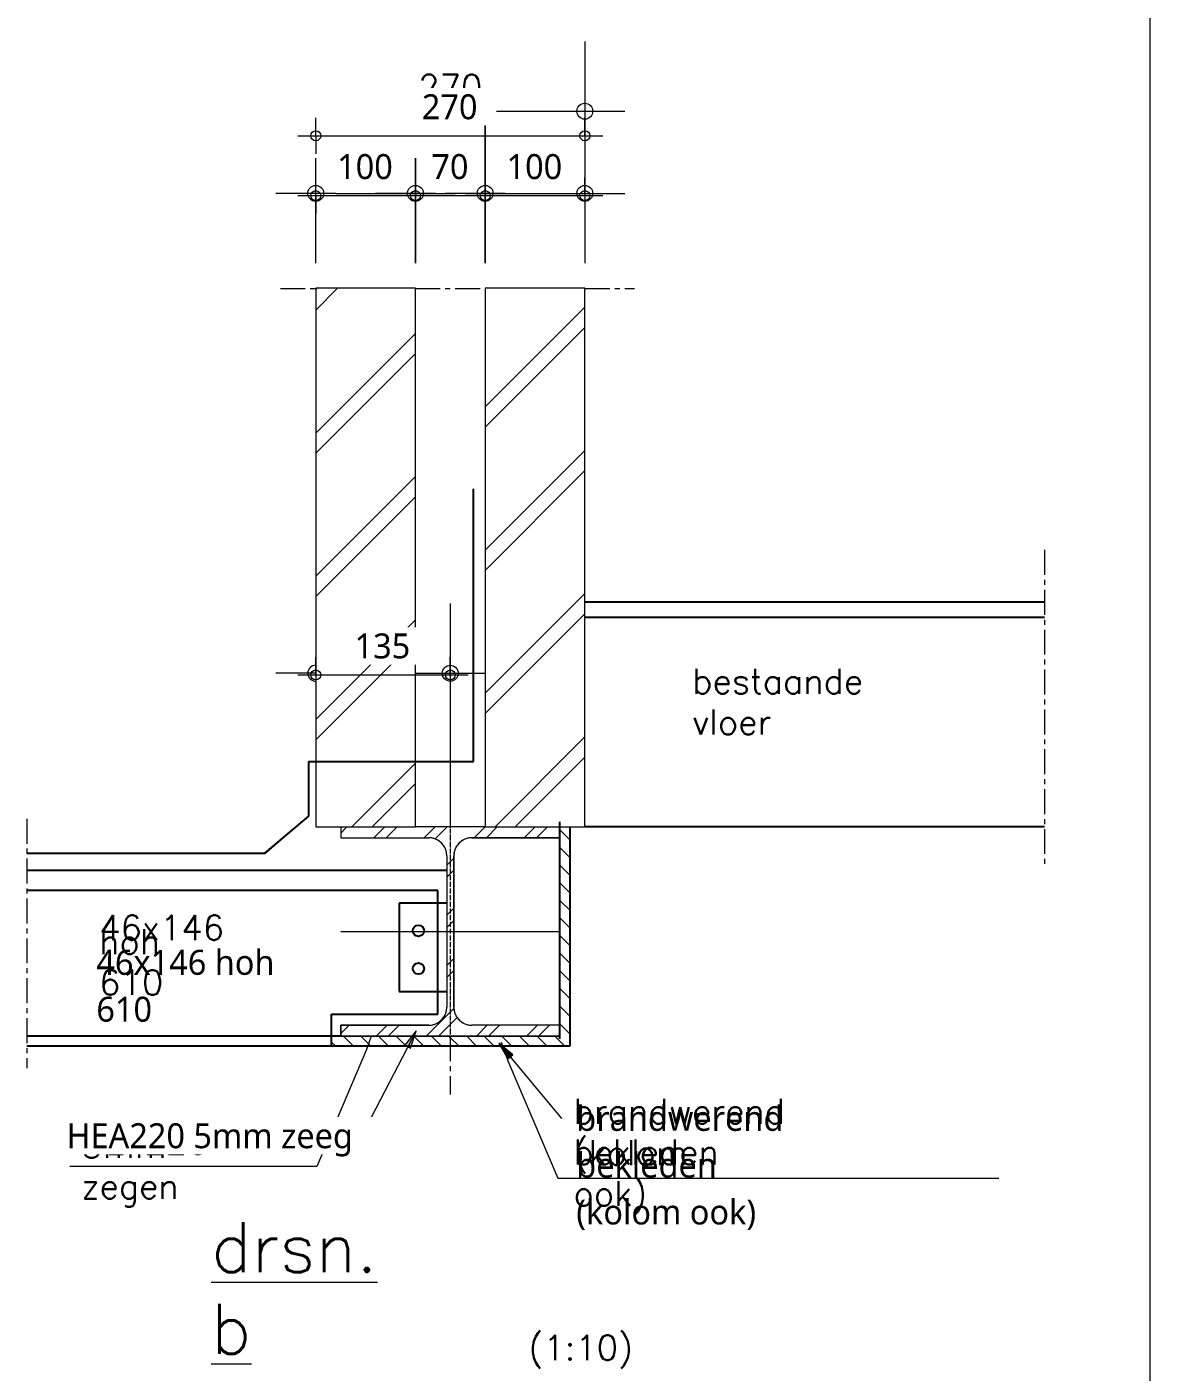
# Model space of a CAD drawing. Header units: millimetres. Extents: x -14163 to 55687, y -143 to 37302.
# Drawn here: x 17653 to 18780, y 28639 to 29988 of the extents above; entities that cross this region are included whole.
import ezdxf

# ---------------------------------------------------------------- set-up
doc = ezdxf.new("R2010")
doc.units = ezdxf.units.MM
doc.linetypes.add('IMPORT-CENTER _3_', pattern=[1016, 635, -127, 127, -127])
doc.linetypes.add('MV_hartlijn_staal', pattern=[6.6, 5, -0.8, 0, -0.8])
for name, color, linetype, lineweight in [('A-ANNO-DIMS', 211, 'Continuous', 13), ('A-ANNO-DIMS-10', 211, 'Continuous', 13), ('A-DETL', 90, 'Continuous', 13), ('A-DETL-GENF', 92, 'Continuous', 18), ('A-DETL-IDEN', 3, 'Continuous', 18), ('ARCERING', 55, 'Continuous', 13), ('AS', 1, 'IMPORT-CENTER _3_', 13), ('doorbraakdetails_dwg', 8, 'Continuous', 13), ('G-ANNO-TEXT', 231, 'Continuous', 13), ('MAATVOERING', 1, 'Continuous', 13), ('STAAL', 2, 'Continuous', 13)]:
    doc.layers.add(name, color=color, linetype=linetype, lineweight=lineweight)
doc.styles.add('RomanS', font='romans__.ttf', dxfattribs={"height": 635})
doc.styles.add('RomanS_1', font='romans__.ttf', dxfattribs={"height": 1270})
doc.styles.add('Segoe UI_3', font='segoeui.ttf', dxfattribs={"height": 25})
doc.dimstyles.new('2_5_mm', dxfattribs={"dimscale": 304.8, "dimtxt": 26.184099, "dimasz": 0.032808, "dimexe": 0.059055, "dimexo": 0.0625, "dimgap": 0.029528, "dimtad": 1, "dimdec": 0, "dimzin": 0, "dimdsep": 46, "dimtxsty": 'Segoe UI_3', "dimblk1": 'DOTBLANK', "dimblk2": 'DOTBLANK', "dimsah": 1, "dimcen": 0.09, "dimdle": 0.059055, "dimazin": 0, "dimtfac": 1, "dimtdec": 4, "dimtix": 1, "dimtmove": 0, "dimatfit": 3, "dimfxl": 0.059055, "dimfxlon": 1, "dimtvp": 1, "dimtfill": 1, "dimtolj": 1, "dimtzin": 0, "dimarcsym": 2})
pattern_1 = [(45, (0, 0), (-71.84205, 71.84205), []), (45, (20.32, 0), (-71.84205, 71.84205), [])]

# ---------------------------------------------------------------- blocks, each defined once
blk = doc.blocks.new('doorbraakdetails_dwg_DOT2035-V3-Details Constructie')
at = {"color": 250, "lineweight": 13}
blk.add_line((0, 17.78), (0, 11.95), dxfattribs=at)
blk = doc.blocks.new('doorbraakdetails_dwg_DOT2035-5098676-Details Constructie')
at = {"color": 250, "lineweight": 13}
for p, q in [((0, 17.78), (0, -17.78)), ((-5.08, 0), (10.16, 0))]:
    blk.add_line(p, q, dxfattribs=at)
blk.add_circle((0, 0), 2.03, dxfattribs=at)
blk = doc.blocks.new('doorbraakdetails_dwg_DOT2035-V1-Details Constructie')
at = {"color": 250, "lineweight": 13}
blk.add_line((0, 0), (10.16, 0), dxfattribs=at)
for start, end in [(360, 90), (270, 360)]:
    blk.add_arc((0, 0), 2.03, start, end, dxfattribs=at)
blk = doc.blocks.new('doorbraakdetails_dwg_DOT2035-V4-Details Constructie')
at = {"color": 250, "lineweight": 13}
for p, q in [((0, 17.78), (0, -17.78)), ((-5.08, 0), (8.89, 0))]:
    blk.add_line(p, q, dxfattribs=at)
blk.add_circle((0, 0), 2.03, dxfattribs=at)
blk = doc.blocks.new('doorbraakdetails_dwg_DOT2035-V5-Details Constructie')
at = {"color": 250, "lineweight": 13}
for p, q in [((0, 17.78), (0, -8.98)), ((-5.08, 0), (10.16, 0))]:
    blk.add_line(p, q, dxfattribs=at)
blk.add_circle((0, 0), 2.03, dxfattribs=at)
blk = doc.blocks.new('doorbraakdetails_dwg_DOT2035-V6-Details Constructie')
at = {"color": 250, "lineweight": 13}
for p, q in [((0, 8.98), (0, -17.78)), ((-5.08, 0), (10.16, 0))]:
    blk.add_line(p, q, dxfattribs=at)
blk.add_circle((0, 0), 2.03, dxfattribs=at)
blk = doc.blocks.new('doorbraakdetails_dwg-4168051-Details Constructie')
at = {"layer": 'ARCERING'}
h = blk.add_hatch(dxfattribs=at)
h.set_pattern_fill('FP_37', color=256, style=0, pattern_type=2)
h.set_pattern_definition([(45, (17285.17, 12714.96), (-224.5064, 224.5064), [])])
h.paths.add_polyline_path([(71076, 55305), (71084, 55308), (71081, 55308)])
h.paths.add_polyline_path([(71294, 55578), (71297, 55586), (71295, 55586)])
h.paths.add_polyline_path([(71254, 59786), (71251, 59793), (71251, 59791)])
h.paths.add_polyline_path([(70981, 60003), (70973, 60006), (70973, 60005)])
at = {"color": 250, "lineweight": 13}
for p, q in [((70786, 78533), (74322, 78533)), ((68480, 76440), (70004, 76440)), ((71020, 76440), (71274, 76440)), ((71782, 76440), (71528, 76440)), ((72798, 76440), (74322, 76440)), ((70512, 64213), (70893, 64213))]:
    blk.add_line(p, q, dxfattribs=at)
at = {"color": 1, "lineweight": 13}
for p, q in [((86542, 66022), (74830, 66022)), ((86542, 65630), (74830, 65630)), ((86542, 60301), (74830, 60301))]:
    blk.add_line(p, q, dxfattribs=at)
at = {"color": 2, "lineweight": 13, "flags": 128}
blk.add_lwpolyline([(68377, 54713), (68377, 55524), (71087, 55524), (71087, 58676)], dxfattribs=at)
at = {"color": 250, "lineweight": 13, "flags": 128}
for points in [[(71312, 58354), (70094, 58354), (70094, 56104), (71312, 56104)], [(69388, 54967), (69267, 54630), (67998, 51645), (61701, 51645)], [(72698, 54817), (72870, 54340), (74139, 51354), (85380, 51354)]]:
    blk.add_lwpolyline(points, dxfattribs=at)
at = {"color": 250, "lineweight": 13}
for centre in [(70589, 57653), (70589, 56690)]:
    blk.add_circle(centre, 142, dxfattribs=at)
at = {"color": 2, "lineweight": 13}
for centre, start, end in [((70855, 59565), 73.3487, 90), ((70855, 59565), 56.5927, 67.9872), ((71947, 59565), 112.0128, 123.4073), ((71947, 59565), 90, 106.6513), ((70855, 59565), 39.6198, 50.3802), ((70855, 59565), 22.0128, 33.4073), ((70855, 59565), 0, 16.6513), ((71947, 59565), 163.3487, 180), ((71947, 59565), 146.5927, 157.9872), ((71947, 59565), 129.6198, 140.3802), ((70855, 55704), 326.5927, 337.9872), ((70855, 55704), 343.3487, 0), ((71947, 55704), 180, 196.6513), ((71947, 55704), 202.0128, 213.4073), ((70855, 55704), 270, 286.6513), ((70855, 55704), 292.0128, 303.4073), ((70855, 55704), 309.6198, 320.3802), ((71947, 55704), 219.6198, 230.3802), ((71947, 55704), 236.5927, 247.9872), ((71947, 55704), 253.3487, 270)]:
    blk.add_arc(centre, 457, start, end, dxfattribs=at)
at = {"layer": 'ARCERING'}
for p, q in [((74449, 59970), (74195, 60224)), ((74449, 59521), (74195, 59775)), ((74449, 59072), (74195, 59326)), ((74449, 58623), (74195, 58877)), ((74449, 58174), (74195, 58428)), ((74449, 57725), (74195, 57979)), ((74449, 57276), (74195, 57530)), ((74449, 56827), (74195, 57081)), ((74449, 56378), (74195, 56632)), ((74449, 55929), (74195, 56183)), ((74449, 55480), (74195, 55734)), ((74449, 55031), (74195, 55285)), ((68930, 54713), (68676, 54967)), ((69828, 54713), (69574, 54967)), ((70277, 54713), (70023, 54967)), ((70726, 54713), (70472, 54967)), ((71175, 54713), (70921, 54967)), ((72073, 54713), (71819, 54967)), ((72522, 54713), (72268, 54967)), ((72971, 54713), (72717, 54967)), ((73420, 54713), (73166, 54967)), ((73869, 54713), (73615, 54967)), ((74318, 54713), (74064, 54967)), ((68481, 54713), (68377, 54817))]:
    blk.add_line(p, q, dxfattribs=at)
at = {"layer": 'ARCERING', "flags": 128}
for points in [[(70512, 61963), (71987, 61963), (71987, 68908)], [(60609, 59625), (66677, 59625), (67791, 60576), (67791, 61963), (67972, 61963)], [(69379, 54713), (69319, 54774), (69125, 54967)], [(71624, 54713), (71401, 54936), (71370, 54967)]]:
    blk.add_lwpolyline(points, dxfattribs=at)
at = {"layer": 'AS'}
for p, q in [((67070, 74020), (67972, 74020)), ((70512, 74020), (72290, 74020)), ((74830, 74020), (76095, 74020)), ((86542, 67356), (86542, 59282)), ((71401, 62435), (71401, 60301)), ((71401, 61847), (71401, 60301)), ((60609, 60507), (60609, 54149)), ((71401, 54967), (71401, 54605)), ((71401, 54967), (71401, 53479))]:
    blk.add_line(p, q, dxfattribs=at)
at = {"layer": 'MAATVOERING', "flags": 128}
blk.add_lwpolyline([(89237, 2540), (89237, 52588), (89237, 111973)], dxfattribs=at)
at = {"layer": 'STAAL'}
for p, q in [((74195, 55247), (74195, 60022)), ((71312, 59184), (60609, 59184)), ((71087, 58676), (60609, 58676)), ((68607, 54967), (60609, 54967))]:
    blk.add_line(p, q, dxfattribs=at)
at = {"layer": 'STAAL', "flags": 128}
blk.add_lwpolyline([(74449, 60301), (74449, 54713), (68377, 54713), (60609, 54713)], dxfattribs=at)
at = {"xscale": 100, "yscale": 100, "zscale": 100}
for name, p in [('doorbraakdetails_dwg_DOT2035-5098676-Details Constructie', (74830, 78533)), ('doorbraakdetails_dwg_DOT2035-5098676-Details Constructie', (72290, 76440)), ('doorbraakdetails_dwg_DOT2035-5098676-Details Constructie', (74830, 76440)), ('doorbraakdetails_dwg_DOT2035-V6-Details Constructie', (70512, 76440)), ('doorbraakdetails_dwg_DOT2035-V4-Details Constructie', (71401, 64213))]:
    blk.add_blockref(name, p, dxfattribs=at)
at = {"xscale": 100, "yscale": 100, "zscale": 100, "rotation": 180}
for name, p in [('doorbraakdetails_dwg_DOT2035-5098676-Details Constructie', (72290, 76440)), ('doorbraakdetails_dwg_DOT2035-V5-Details Constructie', (67972, 76440)), ('doorbraakdetails_dwg_DOT2035-V3-Details Constructie', (67972, 78533)), ('doorbraakdetails_dwg_DOT2035-V5-Details Constructie', (70512, 76440)), ('doorbraakdetails_dwg_DOT2035-V1-Details Constructie', (67972, 64213))]:
    blk.add_blockref(name, p, dxfattribs=at)
at = {"color": 2, "lineweight": 13, "char_height": 635, "attachment_point": 2, "line_spacing_factor": 0.983083, "style": 'RomanS'}
for s, insert, width in [('270', (71401, 79464), 2203.84), ('100', (69242, 77371), 2203.84), ('70', (71405, 77350), 1469.23), ('100', (73560, 77371), 2203.84)]:
    blk.add_mtext(s, dxfattribs=dict(at, insert=insert, width=width))
at = {"layer": 'MAATVOERING', "color": 2, "char_height": 635, "attachment_point": 1, "line_spacing_factor": 0.983083, "style": 'RomanS'}
for s, insert, width in [('bestaande\\Pvloer', (77569, 64328), 5923.3), ('46x146', (62452, 58050), 4299.42), ('hoh\\P610', (62452, 57693), 2203.84), ('brandwerend\\Pbekleden', (74542, 53373), 7338.4), ('5mm\\Pzegen', (62000, 52503), 3363.75), ('HEA220', (62000, 52593), 4415.41), ('(kolom\\Pook)', (74542, 52318), 3951.45), ('(1:10)', (73392, 47350), 3618.94)]:
    blk.add_mtext(s, dxfattribs=dict(at, insert=insert, width=width))
at = {"layer": 'MAATVOERING', "color": 6, "insert": (65303, 50226), "char_height": 1270, "width": 5787.34, "attachment_point": 1, "line_spacing_factor": 0.983083, "style": 'RomanS_1'}
blk.add_mtext('\\Ldrsn.\\Pb', dxfattribs=at)
blk = doc.blocks.new('28 Staalprofielen- IPE_HEA_HEB 2d - HEA220-V132-Details Constructie')
at = {"layer": 'A-DETL-GENF', "lineweight": 13}
h = blk.add_hatch(dxfattribs=at)
h.set_pattern_fill('FP_232', color=256, style=0, pattern_type=2)
h.set_pattern_definition([(45, (-18077.51, -29081.015), (-25.144717, 25.144717), []), (45, (-18077.51, -29042.915), (-25.144717, 25.144717), [])])
h.paths.add_polyline_path([(-9.8, -105), (110, -105), (110, -94), (21.5, -94), (16.8, -93.4), (12.5, -91.6), (8.8, -88.7), (5.9, -85), (4.1, -80.7), (3.5, -76), (3.5, 76), (4.1, 80.7), (5.9, 85), (8.8, 88.7), (12.5, 91.6), (16.8, 93.4), (21.5, 94), (110, 94), (110, 105), (-110, 105), (-110, 94), (-21.5, 94), (-16.8, 93.4), (-12.5, 91.6), (-8.8, 88.7), (-5.9, 85), (-4.1, 80.7), (-3.5, 76), (-3.5, -76), (-4.1, -80.7), (-5.9, -85), (-8.8, -88.7), (-12.5, -91.6), (-16.8, -93.4), (-21.5, -94), (-110, -94), (-110, -105)])
at = {"layer": 'A-DETL-GENF', "linetype": 'MV_hartlijn_staal', "lineweight": 13}
blk.add_line((0, 110), (0, -105), dxfattribs=at)
at = {"layer": 'A-DETL-GENF'}
for p, q in [((-110, 105), (-110, 94)), ((-110, 105), (-110, 94)), ((35, 105), (-35, 105)), ((35, 105), (-35, 105)), ((110, 94), (110, 105)), ((110, 105), (110, 94)), ((-110, 94), (-21.5, 94)), ((-110, 94), (-21.5, 94)), ((21.5, 94), (110, 94)), ((110, 94), (21.5, 94)), ((-3.5, 76), (-3.5, -76)), ((-3.5, 76), (-3.5, -76)), ((3.5, -76), (3.5, 76)), ((3.5, 76), (3.5, -76)), ((-110, 0), (110, 0)), ((-21.5, -94), (-110, -94)), ((-110, -94), (-110, -105)), ((-110, -105), (-110, -94)), ((-110, -94), (-21.5, -94)), ((110, -94), (21.5, -94)), ((110, -94), (21.5, -94)), ((110, -105), (110, -94)), ((110, -105), (110, -94)), ((-110, -105), (110, -105)), ((110, -105), (-110, -105))]:
    blk.add_line(p, q, dxfattribs=at)
for centre, start, end in [((-21.5, 76), 0, 90), ((-21.5, 76), 360, 90), ((21.5, 76), 90, 180), ((21.5, 76), 90, 180), ((-21.5, -76), 270, 0), ((-21.5, -76), 270, 0), ((21.5, -76), 180, 270), ((21.5, -76), 180, 270)]:
    blk.add_arc(centre, 18, start, end, dxfattribs=at)
blk = doc.blocks.new('DIMBLOCK301-Details Constructie')
at = {"layer": 'A-ANNO-DIMS-10'}
for p, q in [((17942.5, 29819.1), (17942.5, 29837.1)), ((18042.5, 29819.1), (18042.5, 29837.1)), ((17924.5, 29819.1), (18042.5, 29819.1)), ((17942.5, 29819.1), (17942.5, 29801.1)), ((18042.5, 29819.1), (18042.5, 29801.1))]:
    blk.add_line(p, q, dxfattribs=at)
for centre in [(17942.5, 29819.1), (18042.5, 29819.1)]:
    blk.add_circle(centre, 5, dxfattribs=at)
at = {"layer": 'A-ANNO-DIMS-10', "color": 0, "insert": (17963.9, 29860.7), "char_height": 25, "width": 68.555, "attachment_point": 1, "line_spacing_factor": 1.142579, "style": 'Segoe UI_3', "bg_fill": 3, "box_fill_scale": 1.25, "bg_fill_color": 9, "bg_fill_true_color": 13158600, "bg_fill_transparency": 0}
blk.add_mtext('100', dxfattribs=at)
blk = doc.blocks.new('_DotBlank')
at = {"color": 0, "linetype": 'ByBlock', "lineweight": -2}
blk.add_line((-0.5, 0), (-1, 0), dxfattribs=at)
blk.add_circle((0, 0), 0.5, dxfattribs=at)
blk = doc.blocks.new('DIMBLOCK302-Details Constructie')
at = {"layer": 'A-ANNO-DIMS-10'}
for p, q in [((18042.5, 29819.1), (18042.5, 29837.1)), ((18112.5, 29819.1), (18112.5, 29837.1)), ((18042.5, 29819.1), (18112.5, 29819.1)), ((18042.5, 29819.1), (18042.5, 29801.1)), ((18112.5, 29819.1), (18112.5, 29801.1))]:
    blk.add_line(p, q, dxfattribs=at)
for centre in [(18042.5, 29819.1), (18112.5, 29819.1)]:
    blk.add_circle(centre, 5, dxfattribs=at)
at = {"layer": 'A-ANNO-DIMS-10', "color": 0, "insert": (18058.5, 29860.7), "char_height": 25, "width": 45.703, "attachment_point": 1, "line_spacing_factor": 1.142579, "style": 'Segoe UI_3', "bg_fill": 3, "box_fill_scale": 1.25, "bg_fill_color": 9, "bg_fill_true_color": 13158600, "bg_fill_transparency": 0}
blk.add_mtext('70', dxfattribs=at)
blk = doc.blocks.new('DIMBLOCK303-Details Constructie')
at = {"layer": 'A-ANNO-DIMS-10'}
for p, q in [((18112.5, 29819.1), (18112.5, 29837.1)), ((18212.5, 29819.1), (18212.5, 29837.1)), ((18112.5, 29819.1), (18230.5, 29819.1)), ((18112.5, 29819.1), (18112.5, 29801.1)), ((18212.5, 29819.1), (18212.5, 29801.1))]:
    blk.add_line(p, q, dxfattribs=at)
for centre in [(18112.5, 29819.1), (18212.5, 29819.1)]:
    blk.add_circle(centre, 5, dxfattribs=at)
at = {"layer": 'A-ANNO-DIMS-10', "color": 0, "insert": (18133.9, 29860.7), "char_height": 25, "width": 68.555, "attachment_point": 1, "line_spacing_factor": 1.142579, "style": 'Segoe UI_3', "bg_fill": 3, "box_fill_scale": 1.25, "bg_fill_color": 9, "bg_fill_true_color": 13158600, "bg_fill_transparency": 0}
blk.add_mtext('100', dxfattribs=at)
blk = doc.blocks.new('DIMBLOCK304-Details Constructie')
at = {"layer": 'A-ANNO-DIMS-10'}
for p, q in [((17942.5, 29879.1), (17942.5, 29897.1)), ((18212.5, 29879.1), (18212.5, 29897.1)), ((17924.5, 29879.1), (18230.5, 29879.1)), ((17942.5, 29879.1), (17942.5, 29861.1)), ((18212.5, 29879.1), (18212.5, 29861.1))]:
    blk.add_line(p, q, dxfattribs=at)
for centre in [(17942.5, 29879.1), (18212.5, 29879.1)]:
    blk.add_circle(centre, 5, dxfattribs=at)
at = {"layer": 'A-ANNO-DIMS-10', "color": 0, "insert": (18048.9, 29920.7), "char_height": 25, "width": 68.555, "attachment_point": 1, "line_spacing_factor": 1.142579, "style": 'Segoe UI_3', "bg_fill": 3, "box_fill_scale": 1.25, "bg_fill_color": 9, "bg_fill_true_color": 13158600, "bg_fill_transparency": 0}
blk.add_mtext('270', dxfattribs=at)
blk = doc.blocks.new('DIMBLOCK305-Details Constructie')
at = {"layer": 'A-ANNO-DIMS-10'}
for p, q in [((17942.5, 29338.3), (17942.5, 29356.3)), ((18077.5, 29338.3), (18077.5, 29356.3)), ((17924.5, 29338.3), (18095.5, 29338.3)), ((17942.5, 29338.3), (17942.5, 29320.3)), ((18077.5, 29338.3), (18077.5, 29320.3))]:
    blk.add_line(p, q, dxfattribs=at)
for centre in [(17942.5, 29338.3), (18077.5, 29338.3)]:
    blk.add_circle(centre, 5, dxfattribs=at)
at = {"layer": 'A-ANNO-DIMS-10', "color": 0, "insert": (17981.4, 29379.9), "char_height": 25, "width": 68.555, "attachment_point": 1, "line_spacing_factor": 1.142579, "style": 'Segoe UI_3', "bg_fill": 3, "box_fill_scale": 1.25, "bg_fill_color": 9, "bg_fill_true_color": 13158600, "bg_fill_transparency": 0}
blk.add_mtext('135', dxfattribs=at)

msp = doc.modelspace()

# ---------------------------------------------------------------- hatches: boundary and pattern name
at = {"layer": 'A-DETL-GENF', "lineweight": 13}
h = msp.add_hatch(dxfattribs=at)
h.set_pattern_fill('FP_115', color=254, style=0, pattern_type=2)
h.set_pattern_definition(pattern_1)
h.paths.add_polyline_path([(18042.5, 29186), (18042.5, 29726.1), (17942.5, 29726.1), (17942.5, 29186)])
h = msp.add_hatch(dxfattribs=at)
h.set_pattern_fill('FP_115', color=254, style=0, pattern_type=2)
h.set_pattern_definition(pattern_1)
h.paths.add_polyline_path([(18212.5, 29186), (18212.5, 29726.1), (18112.5, 29726.1), (18112.5, 29186)])
at = {"layer": 'A-DETL-IDEN'}
msp.add_hatch(color=256, dxfattribs=at).paths.add_polyline_path([(18043.1, 28981.4), (18032, 28966.9), (18037.6, 28964)])
at = {"layer": 'G-ANNO-TEXT'}
msp.add_hatch(color=7, dxfattribs=at).paths.add_polyline_path([(18126.3, 28969), (18135.3, 28953.1), (18140.2, 28957.1)])

# ---------------------------------------------------------------- linework, layer by layer
at = {"layer": 'A-DETL', "lineweight": 18}
for p, q in [((18042.5, 29726.1), (17942.5, 29726.1)), ((17942.5, 29726.1), (17942.5, 29186)), ((18042.5, 29186), (18042.5, 29726.1)), ((18212.5, 29726.1), (18112.5, 29726.1)), ((18112.5, 29726.1), (18112.5, 29186)), ((18212.5, 29186), (18212.5, 29726.1)), ((17942.5, 29186), (18042.5, 29186)), ((18112.5, 29186), (18212.5, 29186))]:
    msp.add_line(p, q, dxfattribs=at)
at = {"layer": 'A-DETL', "lineweight": 25}
for p, q in [((18100.6, 29251.4), (18100.6, 29524.9)), ((18673.6, 29411.2), (18212.5, 29411.2)), ((18673.6, 29395.8), (18212.5, 29395.8)), ((17935.4, 29196.8), (17935.4, 29251.4)), ((17935.4, 29251.4), (18100.6, 29251.4)), ((17891.5, 29159.4), (17935.4, 29196.8)), ((18187.5, 28973.3), (18187.5, 29191)), ((18197.5, 29186), (18197.5, 28966)), ((18673.6, 29186), (18212.5, 29186)), ((17652.6, 29159.4), (17891.5, 29159.4)), ((18074, 29142), (17652.6, 29142)), ((18065.1, 29122), (17652.6, 29122)), ((18065.1, 28997.9), (18065.1, 29122)), ((18026, 29109.4), (18026, 29020.8)), ((18074.3, 29109.4), (18026, 29109.4)), ((18026, 29020.8), (18074.3, 29020.8)), ((17958.4, 28997.9), (18065.1, 28997.9)), ((17958.4, 28966), (17958.4, 28997.9)), ((17967.5, 28976), (17652.6, 28976)), ((17958.4, 28966), (17652.6, 28966)), ((18197.5, 28966), (17958.4, 28966))]:
    msp.add_line(p, q, dxfattribs=at)
for centre in [(18045.5, 29081.7), (18045.5, 29043.8)]:
    msp.add_circle(centre, 5.59, dxfattribs=at)
at = {"layer": 'A-DETL-IDEN'}
for p, q in [((18043.1, 28981.4), (17989.3, 28877.8)), ((18043.1, 28981.4), (18032, 28966.9)), ((18037.6, 28964), (18043.1, 28981.4)), ((18032, 28966.9), (18037.6, 28964))]:
    msp.add_line(p, q, dxfattribs=at)
at = {"layer": 'G-ANNO-TEXT', "color": 250}
for p, q in [((18126.3, 28969), (18135.3, 28953.1)), ((18140.2, 28957.1), (18126.3, 28969)), ((18126.3, 28969), (18188.9, 28893.5)), ((18135.3, 28953.1), (18140.2, 28957.1))]:
    msp.add_line(p, q, dxfattribs=at)

# ---------------------------------------------------------------- block references
at = {"layer": 'A-DETL-GENF'}
msp.add_blockref('28 Staalprofielen- IPE_HEA_HEB 2d - HEA220-V132-Details Constructie', (18077.5, 29081), dxfattribs=at)
at = {"layer": 'doorbraakdetails_dwg', "color": 2, "xscale": 0.039370078740157, "yscale": 0.039370078740157, "zscale": 0.039370078740157}
msp.add_blockref('doorbraakdetails_dwg-4168051-Details Constructie', (15266.4, 26811.9), dxfattribs=at)

# ---------------------------------------------------------------- texts
at = {"layer": 'G-ANNO-TEXT', "color": 7, "char_height": 25, "attachment_point": 1, "style": 'Segoe UI_3'}
for s, insert, width in [('46x146 hoh ', (17722.3, 29062.5), 232.489), ('610', (17722.3, 29015.5), 69.747), ('brandwerend ', (18203.9, 28906), 260.548), ('bekleden', (18203.9, 28859.1), 172.363), ('(kolom ook)', (18203.9, 28812.1), 226.076)]:
    msp.add_mtext(s, dxfattribs=dict(at, insert=insert, width=width))

# ---------------------------------------------------------------- next in the draw order: texts
at = {"layer": 'A-DETL-IDEN', "lineweight": 13, "insert": (17692.3, 28888.6), "char_height": 25, "width": 359.156, "attachment_point": 1, "style": 'Segoe UI_3', "bg_fill": 3, "box_fill_scale": 1.25, "bg_fill_color": 9, "bg_fill_true_color": 13158600, "bg_fill_transparency": 0}
msp.add_mtext('HEA220 5mm zeeg', dxfattribs=at)

# ---------------------------------------------------------------- next in the draw order: dimensions: what is measured, and where the dimension line sits
at = {"layer": 'A-ANNO-DIMS'}
for base, p1, p2, override, picture, middle in [((18042.5, 29819.1), (17942.5, 29801.1), (18042.5, 29801.1), {"dimpost": '<>', "dimfxl": 100}, 'DIMBLOCK301-Details Constructie', (17992.5, 29841.1)), ((18077.5, 29338.3), (17942.5, 29356.3), (18077.5, 29320.3), {"dimpost": '<>', "dimfxl": 139.717572}, 'DIMBLOCK305-Details Constructie', (18010, 29360.3))]:
    dim = msp.add_linear_dim(base=base, p1=p1, p2=p2, dimstyle='2_5_mm', override=override, dxfattribs=at)
    dim.commit()
    dim.dimension.update_dxf_attribs({"geometry": picture, "text_midpoint": middle})

# ---------------------------------------------------------------- next in the draw order: dimensions: what is measured, and where the dimension line sits
dim = msp.add_linear_dim(base=(18112.5, 29819.1), p1=(18042.5, 29801.1), p2=(18112.5, 29801.1), dimstyle='2_5_mm', override={"dimpost": '<>', "dimfxl": 70}, dxfattribs=at)
dim.commit()
dim.dimension.update_dxf_attribs({"geometry": 'DIMBLOCK302-Details Constructie', "text_midpoint": (18077.5, 29841)})

# ---------------------------------------------------------------- next in the draw order: dimensions: what is measured, and where the dimension line sits
dim = msp.add_linear_dim(base=(18212.5, 29819.1), p1=(18112.5, 29801.1), p2=(18212.5, 29801.1), dimstyle='2_5_mm', override={"dimpost": '<>', "dimfxl": 100}, dxfattribs=at)
dim.commit()
dim.dimension.update_dxf_attribs({"geometry": 'DIMBLOCK303-Details Constructie', "text_midpoint": (18162.5, 29841.1)})

# ---------------------------------------------------------------- next in the draw order: dimensions: what is measured, and where the dimension line sits
dim = msp.add_linear_dim(base=(18212.5, 29879.1), p1=(17942.5, 29861.1), p2=(18212.5, 29861.1), dimstyle='2_5_mm', override={"dimpost": '<>', "dimfxl": 270}, dxfattribs=at)
dim.commit()
dim.dimension.update_dxf_attribs({"geometry": 'DIMBLOCK304-Details Constructie', "text_midpoint": (18077.5, 29901)})

doc.saveas('drawing.dxf')
